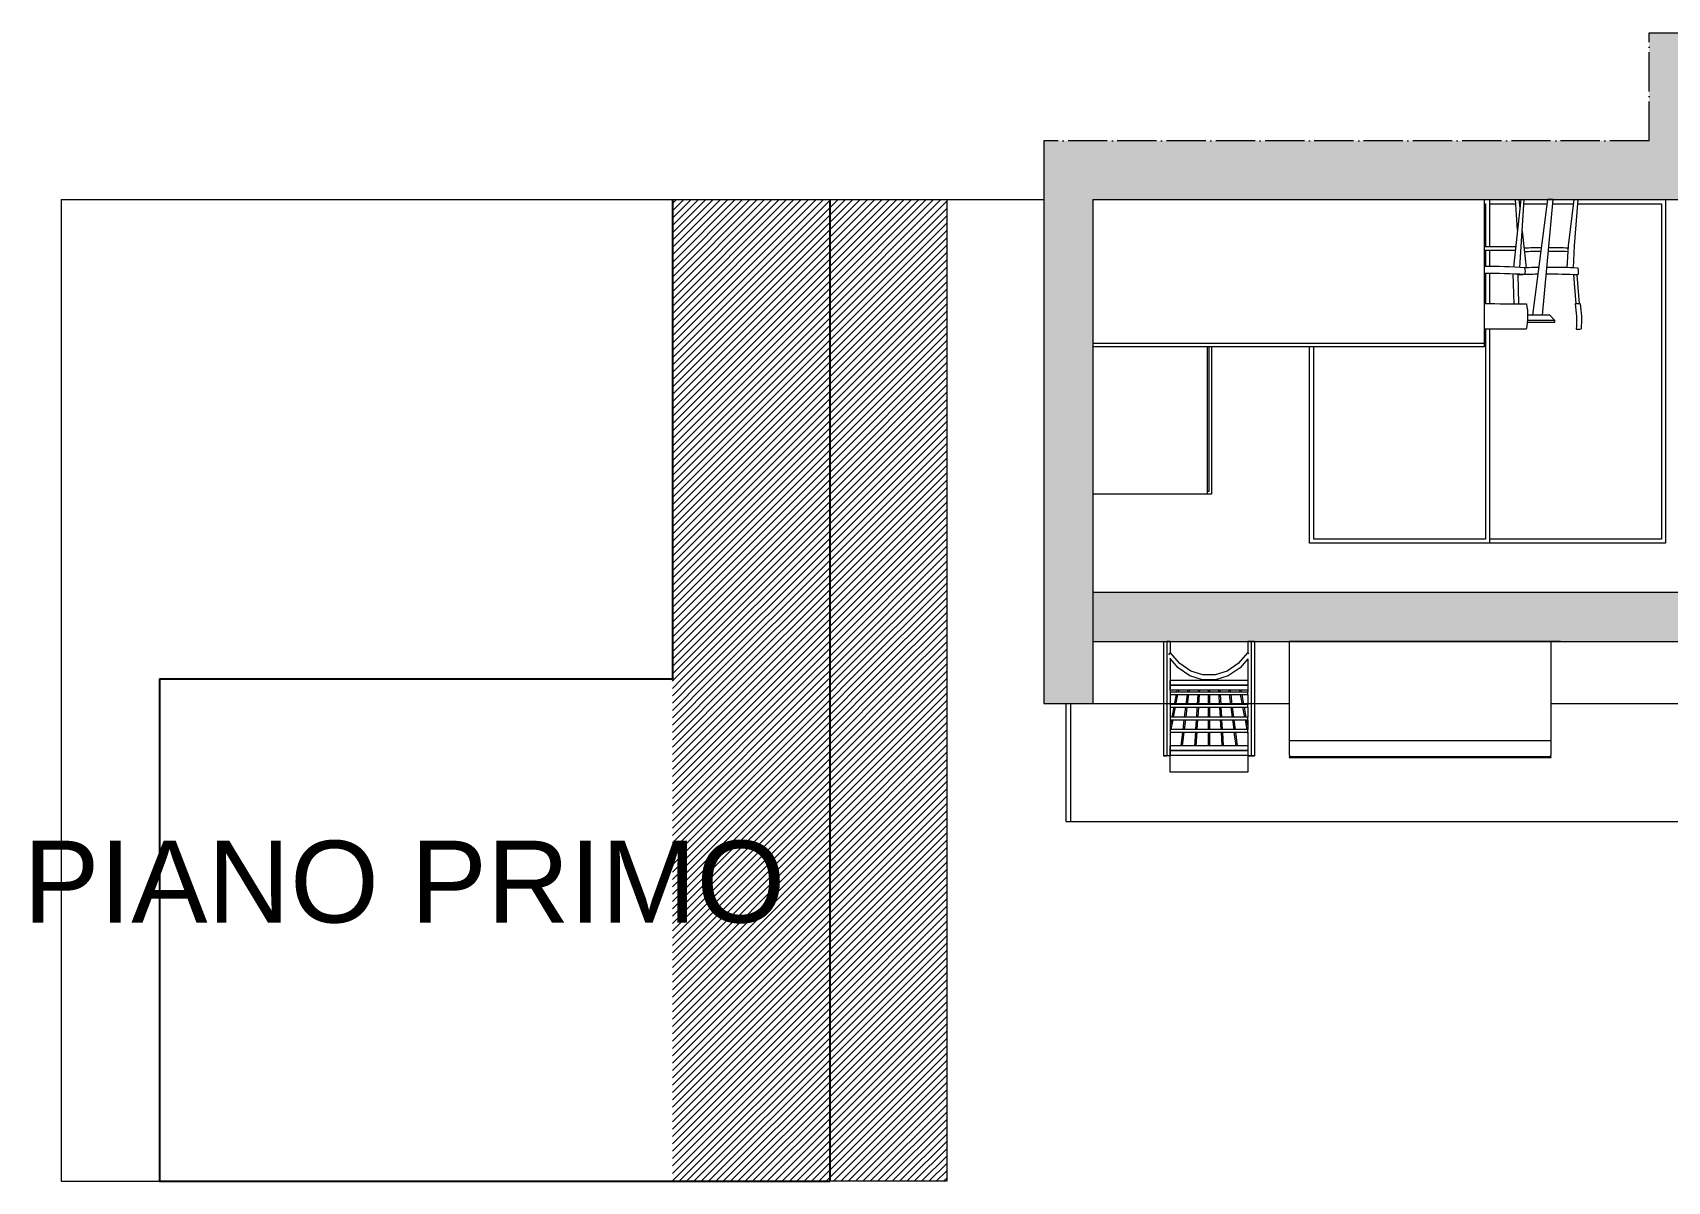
# Model space of a CAD drawing. Header units: millimetres. Extents: x 19901 to 32113, y 13732 to 21214.
# Drawn here: x 26363 to 27362, y 18004 to 18706 of the extents above; entities that cross this region are included whole.
import ezdxf

# ---------------------------------------------------------------- set-up
doc = ezdxf.new("R2010")
doc.units = ezdxf.units.MM
doc.linetypes.add('ACAD_ISO04W100', pattern=[30, 24, -3, 0, -3])
doc.layers.get('0').update_dxf_attribs({"lineweight": 18})
for name, color, linetype, lineweight in [('A-FURN', 9, 'Continuous', 13), ('MURO', 1, 'Continuous', 25), ('vetro', 140, 'Continuous', 15), ('Wall', 7, 'Continuous', 20)]:
    doc.layers.add(name, color=color, linetype=linetype, lineweight=lineweight)
doc.styles.get("Standard").update_dxf_attribs({"font": 'arial.ttf'})
pattern_1 = [(225, (36813.9207, 21898.7285), (2.245064, -2.245064), [])]

msp = doc.modelspace()

# ---------------------------------------------------------------- hatches: boundary and pattern name
at = {"true_color": 0x636466}
h = msp.add_hatch(color=251, dxfattribs=at)
h.dxf.hatch_style = 1
h.paths.add_polyline_path([(26981.23, 18310.73), (26981.23, 18295.73), (27011.23, 18295.73), (27011.23, 18603.73), (27381.23, 18603.73), (27381.23, 18675.73), (27811.23, 18675.73), (27811.23, 18603.73), (28101.23, 18603.73), (28101.23, 18493.73), (28131.23, 18493.73), (28131.23, 18639.73), (27841.23, 18639.73), (27841.23, 18705.73), (27351.23, 18705.73), (27351.23, 18639.73), (26981.23, 18639.73)])
h.paths.add_polyline_path([(28101.23, 18093.73), (27416.23, 18093.73), (27416.23, 18333.73), (27406.23, 18333.73), (27406.23, 18293.78, 0.263776), (27408.38, 18292.34, 0.151677), (27406.23, 18292.21), (27406.23, 18063.73), (28131.23, 18063.73), (28131.23, 18393.73), (28101.23, 18393.73)])
h.paths.add_polyline_path([(27011.23, 18333.73), (28101.23, 18333.73), (28101.23, 18363.73), (27011.23, 18363.73)], flags=17)
h.paths.add_polyline_path([(28121.23, 18393.73), (28131.23, 18393.73), (28131.23, 18493.73), (28121.23, 18493.73)])
h.paths.add_polyline_path([(28101.23, 18393.73), (28111.23, 18393.73), (28111.23, 18493.73), (28101.23, 18493.73)], flags=17)
at = {"layer": 'A-FURN'}
h = msp.add_hatch(dxfattribs=at)
h.set_pattern_fill('ANSI31', color=256, angle=540)
h.set_pattern_definition(pattern_1)
h.paths.add_polyline_path([(26850.52, 18603.73), (26754.36, 18603.73), (26754.36, 18310.73), (26850.52, 18310.73)])
h = msp.add_hatch(dxfattribs=at)
h.set_pattern_fill('ANSI31', color=256, angle=540)
h.set_pattern_definition(pattern_1)
h.paths.add_polyline_path([(26922.05, 18603.73), (26850.52, 18603.73), (26850.52, 18310.73), (26922.05, 18310.73)])
h = msp.add_hatch(dxfattribs=at)
h.set_pattern_fill('ANSI31', color=256, angle=540)
h.set_pattern_definition(pattern_1)
h.paths.add_polyline_path([(26754.36, 18003.73), (26850.52, 18003.73), (26850.52, 18310.73), (26754.36, 18310.73)])
h = msp.add_hatch(dxfattribs=at)
h.set_pattern_fill('ANSI31', color=256, angle=540)
h.set_pattern_definition(pattern_1)
h.paths.add_polyline_path([(26850.52, 18003.73), (26922.05, 18003.73), (26922.05, 18310.73), (26850.52, 18310.73)])

# ---------------------------------------------------------------- linework, layer by layer
for p, q in [((27250.5, 18603.73), (27250.5, 18513.73)), ((27272.75, 18603.73), (27268.38, 18562.47)), ((27270.76, 18585), (27269.56, 18603.73)), ((27271.66, 18603.73), (27272.2, 18598.61)), ((27272.29, 18562.28), (27274.94, 18603.73)), ((27301.87, 18575.52), (27305.43, 18603.73)), ((27305.62, 18575.43), (27307.88, 18603.73)), ((27273.71, 18584.47), (27276.09, 18562.05)), ((27269.66, 18574.81), (27250.5, 18574.81)), ((27269.43, 18572.57), (27250.5, 18572.57)), ((27301.23, 18562.1), (27301.87, 18575.52)), ((27304.97, 18561.95), (27305.62, 18575.43)), ((27268.72, 18540.05), (27268.18, 18558.25)), ((27271.64, 18540.03), (27271.1, 18558.11)), ((27305.06, 18557.8), (27306.52, 18540.07)), ((27307, 18557.71), (27308.44, 18540.11)), ((27293.56, 18529.78), (27276.88, 18529.78)), ((27250.5, 18515.73), (27011.23, 18515.73)), ((27250.5, 18513.73), (27011.23, 18513.73)), ((27081.23, 18513.73), (27081.23, 18423.73)), ((27082.23, 18513.73), (27082.23, 18425.23)), ((27083.73, 18513.73), (27083.73, 18423.73)), ((27081.23, 18423.73), (27011.23, 18423.73)), ((27082.23, 18425.23), (27081.23, 18425.23)), ((27083.73, 18423.73), (27081.23, 18423.73)), ((27297.06, 18333.73), (27131.29, 18333.73)), ((27131.29, 18333.73), (27131.29, 18264.57)), ((27291.29, 18264.57), (27291.29, 18333.73)), ((27131.29, 18273.1), (27291.29, 18273.1)), ((27291.29, 18263.07), (27132.79, 18263.07))]:
    msp.add_line(p, q, dxfattribs=at)
at = {"layer": 'A-FURN', "lineweight": 20}
for p, q in [((27054.41, 18333.73), (27054.41, 18263.79)), ((27054.41, 18333.73), (27058.49, 18333.73)), ((27056.4, 18333.73), (27056.4, 18263.83)), ((27056.5, 18333.73), (27056.5, 18263.83)), ((27058.49, 18333.73), (27056.5, 18333.73)), ((27058.49, 18333.73), (27058.49, 18326.68)), ((27106.03, 18333.73), (27106.03, 18326.83)), ((27110.11, 18333.73), (27106.03, 18333.73)), ((27108.02, 18333.73), (27108.02, 18263.79)), ((27108.12, 18333.73), (27108.12, 18263.83)), ((27110.11, 18333.73), (27110.11, 18263.79)), ((27057.63, 18325.43), (27057.7, 18325.53)), ((27057.7, 18325.53), (27058.03, 18326.01)), ((27058.03, 18326.01), (27058.18, 18326.23)), ((27058.18, 18326.23), (27058.32, 18326.44)), ((27058.32, 18326.44), (27058.44, 18326.61)), ((27058.44, 18326.61), (27058.52, 18326.73)), ((27058.49, 18323.36), (27058.49, 18263.83)), ((27063.39, 18317.65), (27058.49, 18323.17)), ((27058.52, 18326.73), (27058.58, 18326.81)), ((27058.58, 18326.81), (27058.6, 18326.84)), ((27064.49, 18320.2), (27058.6, 18326.84)), ((27106.02, 18326.84), (27100.13, 18320.2)), ((27106.03, 18323.05), (27101.23, 18317.65)), ((27106.04, 18326.81), (27106.02, 18326.84)), ((27106.03, 18323.05), (27106.03, 18302.78)), ((27106.1, 18326.73), (27106.04, 18326.81)), ((27106.18, 18326.61), (27106.1, 18326.73)), ((27106.3, 18326.44), (27106.18, 18326.61)), ((27106.44, 18326.23), (27106.3, 18326.44)), ((27106.59, 18326.01), (27106.44, 18326.23)), ((27070.57, 18312.76), (27063.39, 18317.65)), ((27071.25, 18315.59), (27064.49, 18320.2)), ((27078.33, 18310.25), (27070.57, 18312.76)), ((27078.56, 18313.23), (27071.25, 18315.59)), ((27086.06, 18313.23), (27078.56, 18313.23)), ((27093.36, 18315.59), (27086.06, 18313.23)), ((27094.05, 18312.76), (27086.29, 18310.25)), ((27100.13, 18320.2), (27093.36, 18315.59)), ((27101.23, 18317.65), (27094.05, 18312.76)), ((27106.03, 18306.83), (27058.49, 18306.83)), ((27106.03, 18303.83), (27058.49, 18303.83)), ((27058.59, 18306.98), (27058.59, 18309.83)), ((27106.03, 18309.83), (27058.59, 18309.83)), ((27106.03, 18306.98), (27058.59, 18306.98)), ((27058.59, 18303.98), (27058.59, 18306.83)), ((27106.03, 18303.98), (27058.59, 18303.98)), ((27106.03, 18302.78), (27058.59, 18302.78)), ((27058.59, 18302.78), (27058.59, 18301.2)), ((27058.59, 18301.2), (27106.03, 18301.2)), ((27062.17, 18301.2), (27061, 18295.07)), ((27062.09, 18295.07), (27063.25, 18301.2)), ((27062.66, 18303.83), (27062.47, 18302.78)), ((27063.55, 18302.78), (27063.75, 18303.83)), ((27068.88, 18301.2), (27068.12, 18295.07)), ((27069.21, 18303.83), (27069.08, 18302.78)), ((27069.18, 18295.07), (27069.95, 18301.2)), ((27070.14, 18302.78), (27070.28, 18303.83)), ((27075.39, 18301.2), (27075.01, 18295.07)), ((27075.55, 18303.83), (27075.49, 18302.78)), ((27076.06, 18295.07), (27076.44, 18301.2)), ((27076.54, 18302.78), (27076.6, 18303.83)), ((27086.29, 18310.25), (27078.33, 18310.25)), ((27081.79, 18303.83), (27081.79, 18302.78)), ((27081.79, 18301.2), (27081.79, 18295.07)), ((27082.83, 18302.78), (27082.83, 18303.83)), ((27082.83, 18295.07), (27082.83, 18301.2)), ((27088.02, 18303.83), (27088.08, 18302.78)), ((27088.18, 18301.2), (27088.56, 18295.07)), ((27089.13, 18302.78), (27089.07, 18303.83)), ((27089.61, 18295.07), (27089.23, 18301.2)), ((27094.34, 18303.83), (27094.48, 18302.78)), ((27094.67, 18301.2), (27095.44, 18295.07)), ((27095.54, 18302.78), (27095.41, 18303.83)), ((27096.5, 18295.07), (27095.74, 18301.2)), ((27100.87, 18303.83), (27101.07, 18302.78)), ((27101.37, 18301.2), (27102.53, 18295.07)), ((27102.15, 18302.78), (27101.95, 18303.83)), ((27103.62, 18295.07), (27102.45, 18301.2)), ((27106.03, 18301.2), (27106.03, 18302.78)), ((27106.03, 18301.2), (27106.03, 18295.07)), ((27058.59, 18293.58), (27058.49, 18293.58)), ((27060.68, 18293.36), (27058.49, 18293.36)), ((27106.03, 18295.07), (27058.59, 18295.07)), ((27058.59, 18295.07), (27058.59, 18293.5)), ((27058.59, 18293.5), (27106.03, 18293.5)), ((27060.71, 18293.5), (27059.55, 18287.42)), ((27059.84, 18293.5), (27059.73, 18293.36)), ((27060.64, 18287.42), (27061.79, 18293.5)), ((27067.91, 18293.36), (27061.76, 18293.36)), ((27062.6, 18293.5), (27062.71, 18293.36)), ((27067.92, 18293.5), (27067.16, 18287.42)), ((27068.23, 18287.42), (27068.99, 18293.5)), ((27068.97, 18293.38), (27068.99, 18293.36)), ((27074.9, 18293.36), (27068.97, 18293.36)), ((27069.65, 18293.5), (27069.54, 18293.36)), ((27074.91, 18293.5), (27074.53, 18287.42)), ((27075.59, 18287.42), (27075.96, 18293.5)), ((27081.79, 18293.36), (27075.95, 18293.36)), ((27077.19, 18293.5), (27077.19, 18293.36)), ((27078.69, 18293.5), (27078.8, 18293.36)), ((27081.79, 18293.5), (27081.79, 18287.42)), ((27082.83, 18287.42), (27082.83, 18293.5)), ((27088.67, 18293.36), (27082.83, 18293.36)), ((27084.97, 18293.5), (27085.08, 18293.36)), ((27085.74, 18293.5), (27085.63, 18293.36)), ((27088.66, 18293.5), (27089.03, 18287.42)), ((27090.08, 18287.42), (27089.71, 18293.5)), ((27095.65, 18293.36), (27089.72, 18293.36)), ((27092.01, 18293.5), (27091.9, 18293.36)), ((27094.78, 18293.5), (27094.89, 18293.36)), ((27095.63, 18293.5), (27096.39, 18287.42)), ((27097.46, 18287.42), (27096.7, 18293.5)), ((27102.86, 18293.36), (27096.71, 18293.36)), ((27101.06, 18293.5), (27101.17, 18293.36)), ((27101.83, 18293.5), (27101.72, 18293.36)), ((27102.83, 18293.5), (27103.98, 18287.42)), ((27105.07, 18287.42), (27103.91, 18293.5)), ((27106.03, 18293.36), (27103.94, 18293.36)), ((27106.03, 18293.5), (27106.03, 18295.07)), ((27106.03, 18293.5), (27106.03, 18287.42)), ((27106.03, 18287.42), (27058.59, 18287.42)), ((27058.59, 18287.42), (27058.59, 18285.86)), ((27058.59, 18285.86), (27106.03, 18285.86)), ((27059.25, 18285.86), (27058.59, 18282.36)), ((27058.59, 18282.36), (27058.59, 18279.8)), ((27059.19, 18279.8), (27060.34, 18285.86)), ((27066.97, 18285.86), (27066.21, 18279.8)), ((27067.28, 18279.8), (27068.03, 18285.86)), ((27074.44, 18285.86), (27074.06, 18279.8)), ((27075.11, 18279.8), (27075.49, 18285.86)), ((27081.79, 18285.86), (27081.79, 18279.8)), ((27082.83, 18279.8), (27082.83, 18285.86)), ((27089.13, 18285.86), (27089.51, 18279.8)), ((27090.56, 18279.8), (27090.18, 18285.86)), ((27096.59, 18285.86), (27097.34, 18279.8)), ((27098.41, 18279.8), (27097.65, 18285.86)), ((27104.28, 18285.86), (27105.43, 18279.8)), ((27106.03, 18282.36), (27105.36, 18285.86)), ((27106.03, 18285.86), (27106.03, 18287.42)), ((27106.03, 18285.86), (27106.03, 18279.8)), ((27106.03, 18279.8), (27058.59, 18279.8)), ((27058.59, 18279.8), (27058.59, 18278.24)), ((27058.59, 18278.24), (27106.03, 18278.24)), ((27058.59, 18278.24), (27058.59, 18276.65)), ((27058.59, 18276.65), (27058.89, 18278.24)), ((27066.02, 18278.24), (27064.97, 18269.83)), ((27066.03, 18269.83), (27067.08, 18278.24)), ((27073.97, 18278.24), (27073.45, 18269.83)), ((27074.5, 18269.83), (27075.02, 18278.24)), ((27081.79, 18278.24), (27081.79, 18269.83)), ((27082.83, 18269.83), (27082.83, 18278.24)), ((27089.6, 18278.24), (27090.12, 18269.83)), ((27091.17, 18269.83), (27090.65, 18278.24)), ((27097.54, 18278.24), (27098.59, 18269.83)), ((27099.65, 18269.83), (27098.6, 18278.24)), ((27105.72, 18278.24), (27106.03, 18276.65)), ((27106.03, 18278.24), (27106.03, 18279.8)), ((27106.03, 18278.24), (27106.03, 18253.73)), ((27054.41, 18263.83), (27056.4, 18263.83)), ((27055.12, 18263.75), (27054.41, 18263.79)), ((27056, 18263.76), (27055.12, 18263.75)), ((27056.4, 18263.83), (27056, 18263.76)), ((27058.49, 18263.83), (27056.5, 18263.83)), ((27106.03, 18263.98), (27058.49, 18263.98)), ((27058.59, 18266.98), (27058.59, 18269.83)), ((27106.03, 18269.83), (27058.59, 18269.83)), ((27106.03, 18266.98), (27058.59, 18266.98)), ((27058.59, 18263.98), (27058.59, 18266.83)), ((27106.03, 18266.83), (27058.59, 18266.83)), ((27058.59, 18253.73), (27058.59, 18263.98)), ((27108.02, 18263.83), (27106.03, 18263.83)), ((27106.03, 18263.83), (27106.42, 18263.76)), ((27106.42, 18263.76), (27107.31, 18263.75)), ((27107.31, 18263.75), (27108.02, 18263.79)), ((27110.11, 18263.83), (27108.12, 18263.83)), ((27108.12, 18263.83), (27108.51, 18263.76)), ((27108.51, 18263.76), (27109.4, 18263.75)), ((27109.4, 18263.75), (27110.11, 18263.79)), ((27106.03, 18253.73), (27058.59, 18253.73))]:
    msp.add_line(p, q, dxfattribs=at)
at = {"layer": 'A-FURN'}
for points in [[(27286.09, 18533), (27292.69, 18603.73), (27289.11, 18603.73), (27279.93, 18533)], [(27276.78, 18528.73), (27293.56, 18528.73), (27293.56, 18529.78), (27290.56, 18533), (27277, 18533)], [(27276.05, 18524.46), (27250.5, 18524.46)]]:
    msp.add_lwpolyline(points, dxfattribs=at)
for points in [[(27275.25, 18557.88, 0.162787), (27275.3, 18562.1, 0.892277)], [(27307.78, 18557.68, 0.162787), (27307.84, 18561.82, 0.892277)], [(27268.17, 18557.5, -0.030324), (27267.96, 18558.26, -0.030324)], [(27250.5, 18540.15, -0.001259), (27276.24, 18539.99, -0.109257), (27276.05, 18524.46)], [(27306, 18540.02, -0.066438), (27306.63, 18524.62, -3.035344)], [(27309.01, 18540.08, -0.066438), (27309.63, 18524.69, -3.035344)]]:
    msp.add_lwpolyline(points, format="xyb", dxfattribs=at)
msp.add_lwpolyline([(27131.29, 18262.67), (27214.18, 18262.67), (27291.29, 18262.67), (27291.29, 18263.07), (27214.18, 18263.07), (27131.29, 18263.07)], close=True, dxfattribs=at)
for centre, radius, start, end in [((27288.42, 18274.8), 299.53, 90.59685, 92.59646), ((27288.99, 18257.66), 314.44, 90.72465, 92.53607), ((27288.99, 18257.66), 314.44, 87.68317, 89.86203), ((27288.42, 18274.8), 299.53, 87.43989, 89.70721), ((27253.62, 18216.14), 346.65, 86.41998, 90.51593), ((27289.41, 18222.49), 339.82, 90.9577, 92.3754), ((27289.41, 18222.49), 339.82, 86.89251, 90.09853), ((27253.66, 18211.91), 346.65, 86.41998, 90.52219), ((27289.48, 18213.38), 344.77, 93.53748, 93.54291), ((27289.48, 18213.38), 344.77, 91.04454, 93.05306), ((27289.48, 18213.38), 344.77, 86.9575, 90.17224), ((27307.84, 18524.07), 16.05, 85.82526, 96.59086), ((27308, 18530.26), 5.8, 256.31649, 286.36184), ((27132.79, 18264.57), 1.5, 180, 270), ((27289.79, 18264.57), 1.5, 270, 0)]:
    msp.add_arc(centre, radius, start, end, dxfattribs=at)
at = {"layer": 'MURO'}
for p, q in [((26754.36, 18603.73), (26754.36, 18310.73)), ((26850.52, 18603.73), (26850.52, 18310.73)), ((26440.84, 18310.73), (26440.84, 18003.73)), ((26440.84, 18310.73), (26754.36, 18310.73)), ((26850.52, 18310.73), (26850.52, 18003.73)), ((26440.84, 18003.73), (26724.36, 18003.73)), ((26724.36, 18003.73), (26850.52, 18003.73))]:
    msp.add_line(p, q, dxfattribs=at)
at = {"layer": 'vetro'}
for p, q in [((26380.85, 18603.73), (26380.85, 18003.73)), ((26922.05, 18603.73), (26922.05, 18003.73)), ((27251.23, 18601.23), (27251.23, 18574.81)), ((27253.73, 18603.73), (27253.73, 18574.81)), ((27307.68, 18601.23), (27358.73, 18601.23)), ((27358.73, 18601.23), (27358.73, 18396.23)), ((27361.23, 18603.73), (27361.23, 18393.73)), ((27251.23, 18572.57), (27251.23, 18562.78)), ((27253.73, 18572.57), (27253.73, 18562.79)), ((27251.23, 18558.55), (27251.23, 18540.15)), ((27253.73, 18558.55), (27253.73, 18540.14)), ((27251.23, 18524.46), (27251.23, 18396.23)), ((27253.73, 18524.46), (27253.73, 18393.73)), ((27143.73, 18393.73), (27143.73, 18513.73)), ((27146.23, 18396.23), (27146.23, 18513.73)), ((27361.23, 18393.73), (27143.73, 18393.73)), ((27251.23, 18396.23), (27146.23, 18396.23)), ((27358.73, 18396.23), (27253.73, 18396.23)), ((26994.73, 18295.73), (26994.73, 18223.73)), ((26997.73, 18223.73), (26997.73, 18295.73)), ((26994.73, 18223.73), (27406.23, 18223.73)), ((26380.85, 18003.73), (26440.84, 18003.73)), ((26922.05, 18003.73), (26850.52, 18003.73))]:
    msp.add_line(p, q, dxfattribs=at)
for points in [[(27250.5, 18603.73), (27361.23, 18603.73)], [(27250.5, 18601.23), (27251.23, 18601.23)], [(27253.73, 18601.23), (27269.72, 18601.23)], [(27271.93, 18601.23), (27272.48, 18601.23)], [(27274.78, 18601.23), (27288.78, 18601.23)], [(27292.45, 18601.23), (27305.12, 18601.23)]]:
    msp.add_lwpolyline(points, dxfattribs=at)
at = {"layer": 'Wall', "linetype": 'ACAD_ISO04W100'}
for p, q in [((27351.23, 18639.73), (27351.23, 18705.73)), ((27351.23, 18705.73), (27841.23, 18705.73)), ((27351.23, 18639.73), (26981.23, 18639.73))]:
    msp.add_line(p, q, dxfattribs=at)
at = {"layer": 'Wall'}
for p, q in [((26981.23, 18639.73), (26981.23, 18310.73)), ((26380.85, 18603.73), (26981.23, 18603.73)), ((27011.23, 18603.73), (27381.23, 18603.73)), ((27011.23, 18603.73), (27011.23, 18295.73)), ((27011.23, 18363.73), (28101.23, 18363.73)), ((27011.23, 18333.73), (28101.23, 18333.73)), ((26981.23, 18310.73), (26981.23, 18295.73)), ((26981.23, 18295.73), (27011.23, 18295.73)), ((27011.23, 18295.73), (27131.29, 18295.73)), ((27291.29, 18295.73), (27406.23, 18295.73))]:
    msp.add_line(p, q, dxfattribs=at)

# ---------------------------------------------------------------- texts
at = {"insert": (26357.68, 18211.89), "char_height": 50, "attachment_point": 1}
msp.add_mtext_dynamic_manual_height_columns('PIANO PRIMO', width=1017.1208, gutter_width=12.5, heights=[0], dxfattribs=at)
msp.add_mtext_dynamic_manual_height_columns('PIANO PRIMO', width=1017.1208, gutter_width=12.5, heights=[0], dxfattribs=at)

doc.saveas('drawing.dxf')
